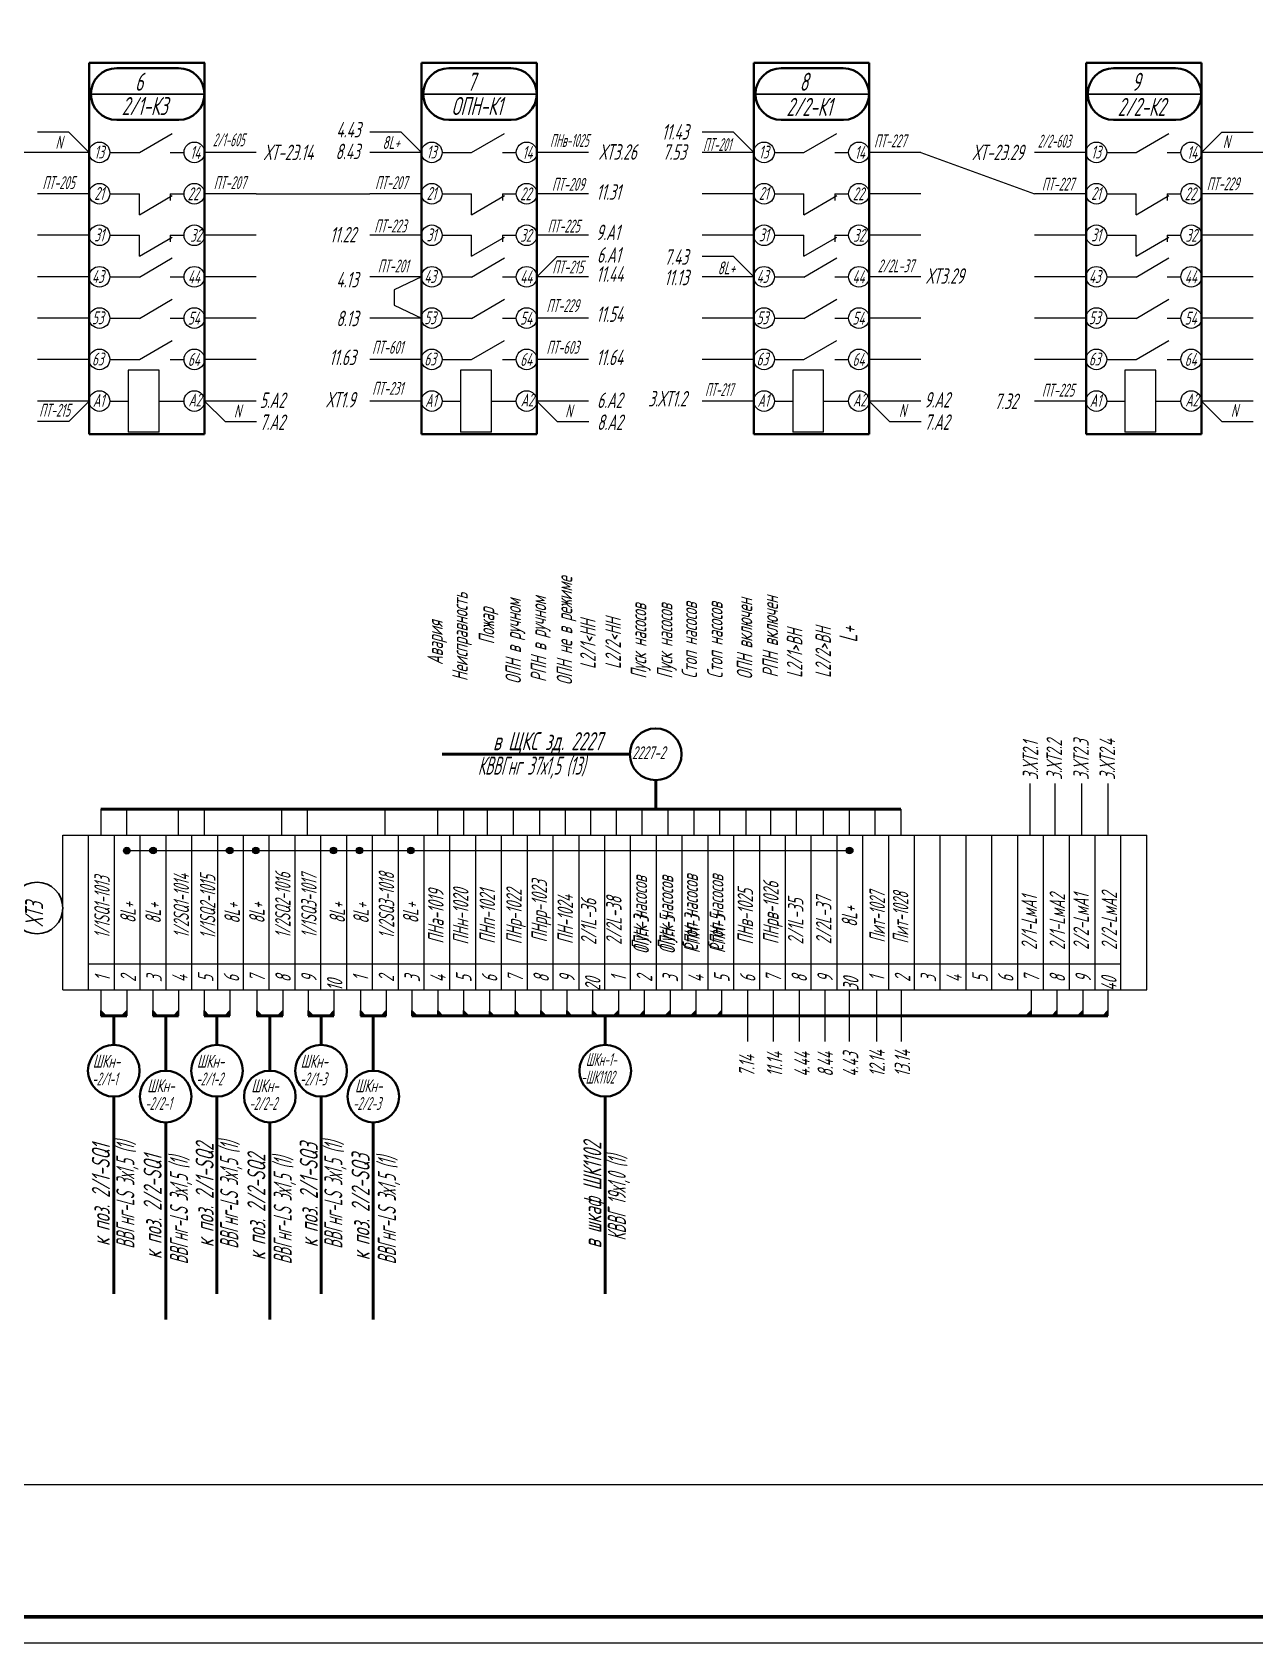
# Model space of a CAD drawing. Header units: millimetres. Extents: x 152217 to 562659, y 54507 to 219294.
# Drawn here: x 557899.3 to 558136.2, y 218700 to 219012 of the extents above; entities that cross this region are included whole.
import ezdxf
from ezdxf.enums import TextEntityAlignment as Align

# ---------------------------------------------------------------- set-up
doc = ezdxf.new("R2010")
doc.units = ezdxf.units.MM
doc.layers.get('0').update_dxf_attribs({"lineweight": 18})
doc.layers.get('Defpoints').update_dxf_attribs({"color": 139, "lineweight": 18})
doc.layers.add('текст', color=1, linetype='Continuous')
doc.layers.add('Текст.', color=51, linetype='Continuous')
for name, color, linetype, lineweight in [('Текст_КИП', 2, 'Continuous', 25), ('Толст.рамка', 7, 'Continuous', 60), ('Тонк.рамка', 10, 'Continuous', 20), ('Эл.кабель', 2, 'Continuous', 50)]:
    doc.layers.add(name, color=color, linetype=linetype, lineweight=lineweight)
doc.styles.get("Standard").update_dxf_attribs({"font": 'simplex.shx', "width": 0.6, "oblique": 15})

msp = doc.modelspace()

# ---------------------------------------------------------------- hatches: boundary and pattern name
h = msp.add_hatch(color=256)
edge = h.paths.add_edge_path()
edge.add_arc((557917.662, 218853.4355), 0.6476, 0, 360)
h = msp.add_hatch(color=256)
edge = h.paths.add_edge_path()
edge.add_arc((557922.7288, 218853.4539), 0.6476, 0, 360)
h = msp.add_hatch(color=256)
edge = h.paths.add_edge_path()
edge.add_arc((557937.585, 218853.4539), 0.6476, 0, 360)
h = msp.add_hatch(color=256)
edge = h.paths.add_edge_path()
edge.add_arc((557942.6396, 218853.4539), 0.6476, 0, 360)
h = msp.add_hatch(color=256)
edge = h.paths.add_edge_path()
edge.add_arc((557957.68, 218853.4539), 0.6476, 0, 360)
h = msp.add_hatch(color=256)
edge = h.paths.add_edge_path()
edge.add_arc((557962.724, 218853.4539), 0.6476, 0, 360)
h = msp.add_hatch(color=256)
edge = h.paths.add_edge_path()
edge.add_arc((557972.687, 218853.4539), 0.6476, 0, 360)
h = msp.add_hatch(color=256)
edge = h.paths.add_edge_path()
edge.add_arc((558057.6795, 218853.4539), 0.6476, 0, 360)
for points in [[(557912.6289, 218822.4573), (557913.6289, 218821.4573), (557912.6289, 218821.4573)], [(557917.6289, 218822.4573), (557916.6289, 218821.4573), (557917.6289, 218821.4573)], [(557922.6802, 218822.4573), (557923.6802, 218821.4573), (557922.6802, 218821.4573)], [(557927.6802, 218822.4573), (557926.6802, 218821.4573), (557927.6802, 218821.4573)], [(557932.6142, 218822.4573), (557933.6142, 218821.4573), (557932.6142, 218821.4573)], [(557937.6142, 218822.4573), (557936.6142, 218821.4573), (557937.6142, 218821.4573)], [(557942.8591, 218822.4573), (557943.8591, 218821.4573), (557942.8591, 218821.4573)], [(557947.8591, 218822.4573), (557946.8591, 218821.4573), (557947.8591, 218821.4573)], [(557952.7864, 218822.4573), (557953.7864, 218821.4573), (557952.7864, 218821.4573)], [(557957.7864, 218822.4573), (557956.7864, 218821.4573), (557957.7864, 218821.4573)], [(557962.9067, 218822.4573), (557963.9067, 218821.4573), (557962.9067, 218821.4573)], [(557967.9067, 218822.4573), (557966.9067, 218821.4573), (557967.9067, 218821.4573)], [(557972.8846, 218822.4573), (557973.8846, 218821.4573), (557972.8846, 218821.4573)], [(557977.8846, 218822.4573), (557978.8846, 218821.4573), (557977.8846, 218821.4573)], [(557982.8846, 218822.4573), (557983.8846, 218821.4573), (557982.8846, 218821.4573)], [(557987.8846, 218822.354), (557988.8846, 218821.354), (557987.8846, 218821.354)], [(557992.8846, 218822.4573), (557993.8846, 218821.4573), (557992.8846, 218821.4573)], [(557997.8846, 218822.4573), (557998.8846, 218821.4573), (557997.8846, 218821.4573)], [(558002.8846, 218822.4573), (558003.8846, 218821.4573), (558002.8846, 218821.4573)], [(558007.8846, 218822.4573), (558008.8846, 218821.4573), (558007.8846, 218821.4573)], [(558012.8846, 218822.4573), (558011.8846, 218821.4573), (558012.8846, 218821.4573)], [(558017.8846, 218822.4573), (558016.8846, 218821.4573), (558017.8846, 218821.4573)], [(558022.8846, 218822.4573), (558021.8846, 218821.4573), (558022.8846, 218821.4573)], [(558027.8846, 218822.4573), (558026.8846, 218821.4573), (558027.8846, 218821.4573)], [(558032.8846, 218822.4573), (558031.8846, 218821.4573), (558032.8846, 218821.4573)], [(558092.8361, 218822.4573), (558091.8361, 218821.4573), (558092.8361, 218821.4573)], [(558097.8361, 218822.4573), (558096.8361, 218821.4573), (558097.8361, 218821.4573)], [(558102.8361, 218822.4573), (558101.8361, 218821.4573), (558102.8361, 218821.4573)], [(558107.7164, 218822.4573), (558106.7164, 218821.4573), (558107.7164, 218821.4573)]]:
    msp.add_hatch(color=256).paths.add_polyline_path(points)

# ---------------------------------------------------------------- linework, layer by layer
at = {"lineweight": 40}
for p, q in [((557910.3549, 219006.059), (557910.3548, 218934.1392)), ((557910.3549, 219006.059), (557932.7325, 219006.059)), ((557932.7317, 219006.059), (557932.7317, 218934.1391)), ((557974.7318, 219006.059), (557974.7317, 218934.1391)), ((557974.7318, 219006.059), (557997.1094, 219006.059)), ((557997.1086, 219006.059), (557997.1086, 218934.1391)), ((558039.1087, 219006.059), (558039.1087, 218934.1391)), ((558039.1087, 219006.059), (558061.4863, 219006.059)), ((558061.4855, 219006.059), (558061.4855, 218934.1391)), ((558103.4856, 219006.059), (558103.4856, 218934.1391)), ((558103.4856, 219006.059), (558125.8632, 219006.059)), ((558125.8625, 219006.059), (558125.8625, 218934.1391)), ((557910.3549, 218934.1392), (557932.7317, 218934.1391)), ((557974.7318, 218934.1391), (557997.1087, 218934.1391)), ((558039.1087, 218934.1391), (558061.4856, 218934.1391)), ((558103.4856, 218934.1391), (558125.8625, 218934.1391))]:
    msp.add_line(p, q, dxfattribs=at)
at = {"color": 0, "linetype": 'ByBlock', "lineweight": -3}
for p, q in [((557910.6879, 219000.0159), (557932.6879, 219000.0159)), ((557975.0648, 219000.0159), (557997.0648, 219000.0159)), ((558039.4417, 219000.0159), (558061.4417, 219000.0159)), ((558103.8187, 219000.0159), (558125.8187, 219000.0159))]:
    msp.add_line(p, q, dxfattribs=at)
for p, q in [((557906.4328, 218992.6333), (557900.3549, 218992.6333)), ((557910.3796, 218988.6865), (557906.4328, 218992.6333)), ((557920.077, 218988.6908), (557926.4209, 218992.3964)), ((557970.8097, 218992.6589), (557964.7318, 218992.6589)), ((557974.7565, 218988.7121), (557970.8097, 218992.6589)), ((557984.4539, 218988.6908), (557990.7978, 218992.3964)), ((558035.1619, 218992.6588), (558029.0839, 218992.6588)), ((558039.1087, 218988.712), (558035.1619, 218992.6588)), ((558048.8308, 218988.6908), (558055.1747, 218992.3964)), ((558113.2078, 218988.6908), (558119.5517, 218992.3964)), ((557900.3549, 218988.7121), (557868.3535, 218988.7121)), ((557910.3549, 218988.7121), (557900.3549, 218988.7121)), ((557914.3549, 218988.7121), (557920.0793, 218988.7121)), ((557926.0734, 218988.7121), (557928.7304, 218988.7121)), ((557942.7304, 218988.7121), (557932.7304, 218988.7121)), ((557974.7318, 218988.7121), (557964.7318, 218988.7121)), ((557978.7318, 218988.7121), (557984.4562, 218988.7121)), ((557990.4503, 218988.7121), (557993.1073, 218988.7121)), ((558007.1073, 218988.7121), (557997.1073, 218988.7121)), ((558039.1087, 218988.7121), (558029.1087, 218988.7121)), ((558043.1087, 218988.7121), (558048.8331, 218988.7121)), ((558054.8272, 218988.7121), (558057.4842, 218988.7121)), ((558071.4842, 218988.7121), (558061.4842, 218988.7121)), ((558103.4856, 218988.712), (558093.4856, 218988.712)), ((558107.4856, 218988.712), (558113.2101, 218988.712)), ((558119.2041, 218988.712), (558121.8611, 218988.712)), ((558135.8611, 218988.712), (558125.8611, 218988.712)), ((558157.8631, 218988.712), (558125.8617, 218988.712)), ((557910.3549, 218980.704), (557900.3549, 218980.704)), ((557914.3549, 218980.704), (557920.0793, 218980.704)), ((557920.077, 218976.6431), (557920.0788, 218980.7083)), ((557920.077, 218976.6431), (557926.4209, 218980.3487)), ((557926.0734, 218980.704), (557926.0728, 218979.4203)), ((557926.0734, 218980.704), (557928.7304, 218980.704)), ((557942.7304, 218980.704), (557932.7304, 218980.704)), ((557974.7318, 218980.704), (557964.7318, 218980.704)), ((557978.7318, 218980.704), (557984.4562, 218980.704)), ((557984.4539, 218976.6431), (557984.4557, 218980.7083)), ((557984.4539, 218976.6431), (557990.7978, 218980.3487)), ((557990.4503, 218980.704), (557990.4497, 218979.4203)), ((557990.4503, 218980.704), (557993.1073, 218980.704)), ((558007.1073, 218980.704), (557997.1073, 218980.704)), ((558039.1087, 218980.704), (558029.1087, 218980.704)), ((558043.1087, 218980.704), (558048.8331, 218980.704)), ((558048.8308, 218976.6431), (558048.8326, 218980.7083)), ((558048.8308, 218976.6431), (558055.1747, 218980.3487)), ((558054.8272, 218980.704), (558054.8266, 218979.4203)), ((558054.8272, 218980.704), (558057.4842, 218980.704)), ((558071.4842, 218980.704), (558061.4842, 218980.704)), ((558103.4856, 218980.704), (558093.4856, 218980.704)), ((558107.4856, 218980.704), (558113.2101, 218980.704)), ((558113.2078, 218976.6431), (558113.2095, 218980.7082)), ((558113.2078, 218976.6431), (558119.5517, 218980.3487)), ((558119.2041, 218980.704), (558119.2035, 218979.4203)), ((558119.2041, 218980.704), (558121.8611, 218980.704)), ((558135.8611, 218980.704), (558125.8611, 218980.704)), ((557910.3549, 218972.6593), (557900.3549, 218972.6593)), ((557914.3549, 218972.6593), (557920.0793, 218972.6593)), ((557920.077, 218968.5984), (557920.0788, 218972.6636)), ((557920.077, 218968.5984), (557926.4209, 218972.304)), ((557926.0734, 218972.6593), (557926.0728, 218971.3756)), ((557926.0734, 218972.6593), (557928.7304, 218972.6593)), ((557942.7304, 218972.6593), (557932.7304, 218972.6593)), ((557974.7318, 218972.6593), (557964.7318, 218972.6593)), ((557978.7318, 218972.6593), (557984.4562, 218972.6593)), ((557984.4539, 218968.5984), (557984.4557, 218972.6636)), ((557984.4539, 218968.5984), (557990.7978, 218972.304)), ((557990.4503, 218972.6593), (557990.4497, 218971.3756)), ((557990.4503, 218972.6593), (557993.1073, 218972.6593)), ((558007.1073, 218972.6593), (557997.1073, 218972.6593)), ((558039.1087, 218972.6592), (558029.1087, 218972.6592)), ((558043.1087, 218972.6592), (558048.8331, 218972.6592)), ((558048.8308, 218968.5984), (558048.8326, 218972.6635)), ((558048.8308, 218968.5984), (558055.1747, 218972.304)), ((558054.8272, 218972.6592), (558054.8266, 218971.3756)), ((558054.8272, 218972.6592), (558057.4842, 218972.6592)), ((558071.4842, 218972.6592), (558061.4842, 218972.6592)), ((558103.4856, 218972.6592), (558093.4856, 218972.6592)), ((558107.4856, 218972.6592), (558113.2101, 218972.6592)), ((558113.2078, 218968.5983), (558113.2095, 218972.6635)), ((558113.2078, 218968.5983), (558119.5517, 218972.304)), ((558119.2041, 218972.6592), (558119.2035, 218971.3756)), ((558119.2041, 218972.6592), (558121.8611, 218972.6592)), ((558135.8611, 218972.6592), (558125.8611, 218972.6592)), ((557920.077, 218964.5635), (557926.4209, 218968.2692)), ((557984.4539, 218964.5635), (557990.7978, 218968.2691)), ((557997.1073, 218964.6135), (558001.0541, 218968.5603)), ((558001.0541, 218968.5603), (558007.132, 218968.5603)), ((558035.1619, 218968.5603), (558029.0839, 218968.5603)), ((558039.1087, 218964.6135), (558035.1619, 218968.5603)), ((558048.8308, 218964.5635), (558055.1747, 218968.2691)), ((558113.2078, 218964.5635), (558119.5517, 218968.2691)), ((557910.3549, 218964.6135), (557900.3549, 218964.6135)), ((557914.3549, 218964.6135), (557920.0793, 218964.6135)), ((557926.0734, 218964.6135), (557928.7304, 218964.6135)), ((557942.7304, 218964.6135), (557932.7304, 218964.6135)), ((557974.7318, 218964.6135), (557964.7318, 218964.6135)), ((557974.7318, 218964.6135), (557969.4552, 218962.1137)), ((557969.4552, 218962.1137), (557969.4552, 218959.1121)), ((557978.7318, 218964.6135), (557984.4562, 218964.6135)), ((557990.4503, 218964.6135), (557993.1073, 218964.6135)), ((558007.1073, 218964.6135), (557997.1073, 218964.6135)), ((558039.1087, 218964.6135), (558029.1087, 218964.6135)), ((558043.1087, 218964.6135), (558048.8331, 218964.6135)), ((558054.8272, 218964.6135), (558057.4842, 218964.6135)), ((558071.4842, 218964.6135), (558061.4842, 218964.6135)), ((558103.4856, 218964.6135), (558093.4856, 218964.6135)), ((558107.4856, 218964.6135), (558113.2101, 218964.6135)), ((558119.2041, 218964.6135), (558121.8611, 218964.6135)), ((558135.8611, 218964.6135), (558125.8611, 218964.6135)), ((557920.077, 218956.5635), (557926.4209, 218960.2692)), ((557969.4552, 218959.1121), (557974.7318, 218956.6135)), ((557984.4539, 218956.5635), (557990.7978, 218960.2691)), ((558048.8308, 218956.5635), (558055.1747, 218960.2691)), ((558113.2078, 218956.5635), (558119.5517, 218960.2691)), ((557910.3549, 218956.6135), (557900.3549, 218956.6135)), ((557914.3549, 218956.6135), (557920.0793, 218956.6135)), ((557926.0734, 218956.6135), (557928.7304, 218956.6135)), ((557942.7304, 218956.6135), (557932.7304, 218956.6135)), ((557974.7318, 218956.6135), (557964.7318, 218956.6135)), ((557978.7318, 218956.6135), (557984.4562, 218956.6135)), ((557990.4503, 218956.6135), (557993.1073, 218956.6135)), ((558007.1073, 218956.6135), (557997.1073, 218956.6135)), ((558039.1087, 218956.6135), (558029.1087, 218956.6135)), ((558043.1087, 218956.6135), (558048.8331, 218956.6135)), ((558054.8272, 218956.6135), (558057.4842, 218956.6135)), ((558071.4842, 218956.6135), (558061.4842, 218956.6135)), ((558103.4856, 218956.6135), (558093.4856, 218956.6135)), ((558107.4856, 218956.6135), (558113.2101, 218956.6135)), ((558119.2041, 218956.6135), (558121.8611, 218956.6135)), ((558135.8611, 218956.6135), (558125.8611, 218956.6135)), ((557920.077, 218948.5635), (557926.4209, 218952.2692)), ((557984.4539, 218948.5635), (557990.7978, 218952.2691)), ((558048.8308, 218948.5635), (558055.1747, 218952.2691)), ((558113.2078, 218948.5635), (558119.5517, 218952.2691)), ((557910.3549, 218948.6135), (557900.3549, 218948.6135)), ((557914.3549, 218948.6135), (557920.0793, 218948.6135)), ((557917.8982, 218946.5468), (557917.8982, 218934.5468)), ((557923.8982, 218946.5468), (557917.8982, 218946.5468)), ((557923.8982, 218934.5468), (557923.8982, 218946.5468)), ((557926.0734, 218948.6135), (557928.7304, 218948.6135)), ((557942.7304, 218948.6135), (557932.7304, 218948.6135)), ((557974.7318, 218948.6135), (557964.7318, 218948.6135)), ((557978.7318, 218948.6135), (557984.4562, 218948.6135)), ((557982.2751, 218946.5468), (557982.2751, 218934.5468)), ((557988.2751, 218946.5468), (557982.2751, 218946.5468)), ((557988.2751, 218934.5468), (557988.2751, 218946.5468)), ((557990.4503, 218948.6135), (557993.1073, 218948.6135)), ((558007.1073, 218948.6135), (557997.1073, 218948.6135)), ((558039.1087, 218948.6135), (558029.1087, 218948.6135)), ((558043.1087, 218948.6135), (558048.8331, 218948.6135)), ((558046.652, 218946.5468), (558046.652, 218934.5468)), ((558052.652, 218946.5468), (558046.652, 218946.5468)), ((558052.652, 218934.5468), (558052.652, 218946.5468)), ((558054.8272, 218948.6135), (558057.4842, 218948.6135)), ((558071.4842, 218948.6135), (558061.4842, 218948.6135)), ((558103.4856, 218948.6135), (558093.4856, 218948.6135)), ((558107.4856, 218948.6135), (558113.2101, 218948.6135)), ((558111.029, 218946.5468), (558111.029, 218934.5468)), ((558117.029, 218946.5468), (558111.029, 218946.5468)), ((558117.029, 218934.5468), (558117.029, 218946.5468)), ((558119.2041, 218948.6135), (558121.8611, 218948.6135)), ((558135.8611, 218948.6135), (558125.8611, 218948.6135)), ((557910.3549, 218940.5502), (557900.3549, 218940.5502)), ((557910.3549, 218940.5502), (557906.4081, 218936.6034)), ((557914.3549, 218940.5468), (557917.8982, 218940.5468)), ((557923.8982, 218940.5502), (557928.7304, 218940.5502)), ((557942.7304, 218940.5502), (557932.7304, 218940.5502)), ((557932.7317, 218940.5502), (557936.6785, 218936.6034)), ((557974.7318, 218940.5502), (557964.7318, 218940.5502)), ((557978.7318, 218940.5468), (557982.2751, 218940.5468)), ((557988.2751, 218940.5502), (557993.1073, 218940.5502)), ((558007.1073, 218940.5502), (557997.1073, 218940.5502)), ((557997.1086, 218940.5502), (558001.0554, 218936.6034)), ((558039.1087, 218940.5502), (558029.1087, 218940.5502)), ((558043.1087, 218940.5468), (558046.652, 218940.5468)), ((558052.652, 218940.5502), (558057.4842, 218940.5502)), ((558071.4842, 218940.5502), (558061.4842, 218940.5502)), ((558061.4868, 218940.5502), (558065.4337, 218936.6034)), ((558103.4856, 218940.5502), (558093.4856, 218940.5502)), ((558107.4856, 218940.5468), (558111.029, 218940.5468)), ((558117.029, 218940.5502), (558121.8611, 218940.5502)), ((558135.8611, 218940.5502), (558125.8611, 218940.5502)), ((558125.8638, 218940.5502), (558129.8106, 218936.6034)), ((557906.4081, 218936.6034), (557900.3301, 218936.6034)), ((557923.8982, 218934.5468), (557917.8982, 218934.5468)), ((557936.6785, 218936.6034), (557942.7565, 218936.6034)), ((557988.2751, 218934.5468), (557982.2751, 218934.5468)), ((558001.0554, 218936.6034), (558007.1334, 218936.6034)), ((558052.652, 218934.5467), (558046.652, 218934.5467)), ((558065.4337, 218936.6034), (558071.5116, 218936.6034)), ((558117.029, 218934.5467), (558111.029, 218934.5467)), ((558129.8106, 218936.6034), (558135.8885, 218936.6034)), ((557917.674, 218853.4539), (558057.6795, 218853.4539)), ((557912.6289, 218821.4573), (557912.6289, 218822.4573)), ((557912.6289, 218822.4573), (557913.6289, 218821.4573)), ((557912.6289, 218821.4573), (557913.6289, 218821.4573)), ((557917.6289, 218822.4573), (557916.6289, 218821.4573)), ((557917.6289, 218821.4573), (557916.6289, 218821.4573)), ((557917.6289, 218821.4573), (557917.6289, 218822.4573)), ((557922.6802, 218821.4573), (557922.6802, 218822.4573)), ((557922.6802, 218822.4573), (557923.6802, 218821.4573)), ((557922.6802, 218821.4573), (557923.6802, 218821.4573)), ((557927.6802, 218822.4573), (557926.6802, 218821.4573)), ((557927.6802, 218821.4573), (557926.6802, 218821.4573)), ((557927.6802, 218821.4573), (557927.6802, 218822.4573)), ((557932.6142, 218821.4573), (557932.6142, 218822.4573)), ((557932.6142, 218822.4573), (557933.6142, 218821.4573)), ((557932.6142, 218821.4573), (557933.6142, 218821.4573)), ((557937.6142, 218822.4573), (557936.6142, 218821.4573)), ((557937.6142, 218821.4573), (557936.6142, 218821.4573)), ((557937.6142, 218821.4573), (557937.6142, 218822.4573)), ((557942.8591, 218821.4573), (557942.8591, 218822.4573)), ((557942.8591, 218822.4573), (557943.8591, 218821.4573)), ((557942.8591, 218821.4573), (557943.8591, 218821.4573)), ((557947.8591, 218822.4573), (557946.8591, 218821.4573)), ((557947.8591, 218821.4573), (557946.8591, 218821.4573)), ((557947.8591, 218821.4573), (557947.8591, 218822.4573)), ((557952.7864, 218821.4573), (557952.7864, 218822.4573)), ((557952.7864, 218822.4573), (557953.7864, 218821.4573)), ((557952.7864, 218821.4573), (557953.7864, 218821.4573)), ((557957.7864, 218822.4573), (557956.7864, 218821.4573)), ((557957.7864, 218821.4573), (557956.7864, 218821.4573)), ((557957.7864, 218821.4573), (557957.7864, 218822.4573)), ((557962.9067, 218821.4573), (557962.9067, 218822.4573)), ((557962.9067, 218822.4573), (557963.9067, 218821.4573)), ((557962.9067, 218821.4573), (557963.9067, 218821.4573)), ((557967.9067, 218822.4573), (557966.9067, 218821.4573)), ((557967.9067, 218821.4573), (557966.9067, 218821.4573)), ((557967.9067, 218821.4573), (557967.9067, 218822.4573)), ((557972.8846, 218821.4573), (557972.8846, 218822.4573)), ((557972.8846, 218822.4573), (557973.8846, 218821.4573)), ((557972.8846, 218821.4573), (557973.8846, 218821.4573)), ((557977.8846, 218821.4573), (557977.8846, 218822.4573)), ((557977.8846, 218822.4573), (557978.8846, 218821.4573)), ((557977.8846, 218821.4573), (557978.8846, 218821.4573)), ((557982.8846, 218821.4573), (557982.8846, 218822.4573)), ((557982.8846, 218822.4573), (557983.8846, 218821.4573)), ((557982.8846, 218821.4573), (557983.8846, 218821.4573)), ((557987.8846, 218821.354), (557987.8846, 218822.354)), ((557987.8846, 218822.354), (557988.8846, 218821.354)), ((557987.8846, 218821.354), (557988.8846, 218821.354)), ((557992.8846, 218821.4573), (557992.8846, 218822.4573)), ((557992.8846, 218822.4573), (557993.8846, 218821.4573)), ((557992.8846, 218821.4573), (557993.8846, 218821.4573)), ((557997.8846, 218821.4573), (557997.8846, 218822.4573)), ((557997.8846, 218822.4573), (557998.8846, 218821.4573)), ((557997.8846, 218821.4573), (557998.8846, 218821.4573)), ((558002.8846, 218821.4573), (558002.8846, 218822.4573)), ((558002.8846, 218822.4573), (558003.8846, 218821.4573)), ((558002.8846, 218821.4573), (558003.8846, 218821.4573)), ((558007.8846, 218821.4573), (558007.8846, 218822.4573)), ((558007.8846, 218822.4573), (558008.8846, 218821.4573)), ((558007.8846, 218821.4573), (558008.8846, 218821.4573)), ((558012.8846, 218822.4573), (558011.8846, 218821.4573)), ((558012.8846, 218821.4573), (558011.8846, 218821.4573)), ((558012.8846, 218821.4573), (558012.8846, 218822.4573)), ((558017.8846, 218822.4573), (558016.8846, 218821.4573)), ((558017.8846, 218821.4573), (558016.8846, 218821.4573)), ((558017.8846, 218821.4573), (558017.8846, 218822.4573)), ((558022.8846, 218822.4573), (558021.8846, 218821.4573)), ((558022.8846, 218821.4573), (558021.8846, 218821.4573)), ((558022.8846, 218821.4573), (558022.8846, 218822.4573)), ((558027.8846, 218822.4573), (558026.8846, 218821.4573)), ((558027.8846, 218821.4573), (558026.8846, 218821.4573)), ((558027.8846, 218821.4573), (558027.8846, 218822.4573)), ((558032.8846, 218822.4573), (558031.8846, 218821.4573)), ((558032.8846, 218821.4573), (558031.8846, 218821.4573)), ((558032.8846, 218821.4573), (558032.8846, 218822.4573)), ((558092.8361, 218822.4573), (558091.8361, 218821.4573)), ((558092.8361, 218821.4573), (558091.8361, 218821.4573)), ((558092.8361, 218821.4573), (558092.8361, 218822.4573)), ((558097.8361, 218822.4573), (558096.8361, 218821.4573)), ((558097.8361, 218821.4573), (558096.8361, 218821.4573)), ((558097.8361, 218821.4573), (558097.8361, 218822.4573)), ((558102.8361, 218822.4573), (558101.8361, 218821.4573)), ((558102.8361, 218821.4573), (558101.8361, 218821.4573)), ((558102.8361, 218821.4573), (558102.8361, 218822.4573)), ((558107.7164, 218822.4573), (558106.7164, 218821.4573)), ((558107.7164, 218821.4573), (558106.7164, 218821.4573)), ((558107.7164, 218821.4573), (558107.7164, 218822.4573))]:
    msp.add_line(p, q)
at = {"color": 1}
for p, q in [((558125.8611, 218988.7087), (558129.808, 218992.6555)), ((558129.808, 218992.6555), (558135.8859, 218992.6555))]:
    msp.add_line(p, q, dxfattribs=at)
at = {"color": 3}
for p, q in [((558071.4842, 218988.7121), (558093.4856, 218980.704)), ((557942.7304, 218980.704), (557964.7318, 218980.704))]:
    msp.add_line(p, q, dxfattribs=at)
at = {"ltscale": 0.5}
for p, q in [((558092.6272, 218866.4573), (558092.6272, 218856.4573)), ((558097.4076, 218866.4573), (558097.4076, 218856.4573)), ((558102.5744, 218866.4573), (558102.5744, 218856.4573)), ((558107.6989, 218866.4573), (558107.6989, 218856.4573)), ((557912.6163, 218861.4573), (557912.6163, 218856.4573)), ((557917.6163, 218861.4573), (557917.6163, 218856.4573)), ((557927.6163, 218861.4573), (557927.6163, 218856.4573)), ((557932.6163, 218861.4573), (557932.6163, 218856.4573)), ((557947.6163, 218861.4573), (557947.6163, 218856.4573)), ((557952.6163, 218861.4573), (557952.6163, 218856.4573)), ((557967.6163, 218861.4573), (557967.6163, 218856.4573)), ((557977.8486, 218861.4573), (557977.8486, 218856.4573)), ((557982.8486, 218861.4573), (557982.8486, 218856.4573)), ((557987.478, 218861.4573), (557987.478, 218856.4573)), ((557992.478, 218861.4573), (557992.478, 218856.4573)), ((557997.6035, 218861.4573), (557997.6035, 218856.4573)), ((558002.6035, 218861.4573), (558002.6035, 218856.4573)), ((558007.478, 218861.4573), (558007.478, 218856.4573)), ((558012.478, 218861.4573), (558012.478, 218856.4573)), ((558017.4507, 218861.4573), (558017.4507, 218856.4573)), ((558022.4507, 218861.4573), (558022.4507, 218856.4573)), ((558027.478, 218861.4573), (558027.478, 218856.4573)), ((558032.478, 218861.4573), (558032.478, 218856.4573)), ((558037.5969, 218861.4573), (558037.5969, 218856.4573)), ((558042.346, 218861.4573), (558042.346, 218856.4573)), ((558047.346, 218861.4573), (558047.346, 218856.4573)), ((558052.5753, 218861.4573), (558052.5753, 218856.4573)), ((558057.6034, 218861.4573), (558057.6034, 218856.4573)), ((558062.5783, 218861.4573), (558062.5783, 218856.4573)), ((558067.6064, 218861.4573), (558067.6064, 218856.4573)), ((558037.8846, 218826.4573), (558037.8846, 218816.4573)), ((558042.8846, 218826.4573), (558042.8846, 218816.4573)), ((558047.8846, 218826.4573), (558047.8846, 218816.4573)), ((558052.8846, 218826.4573), (558052.8846, 218816.4573)), ((558057.6186, 218826.4573), (558057.6186, 218816.4573)), ((558062.921, 218826.4573), (558062.921, 218816.4573)), ((558067.655, 218826.4573), (558067.655, 218816.4573))]:
    msp.add_line(p, q, dxfattribs=at)
at = {"color": 2}
for p, q in [((557905.2563, 218826.4573), (557905.2563, 218856.4573)), ((557905.2563, 218856.4573), (558115.2563, 218856.4573)), ((557910.2563, 218826.4573), (557910.2563, 218856.4573)), ((557915.2563, 218826.4573), (557915.2563, 218856.4573)), ((557920.2563, 218826.4573), (557920.2563, 218856.4573)), ((557925.2563, 218826.4573), (557925.2563, 218856.4573)), ((557930.2563, 218826.4573), (557930.2563, 218856.4573)), ((557935.2563, 218826.4573), (557935.2563, 218856.4573)), ((557940.2563, 218826.4573), (557940.2563, 218856.4573)), ((557945.2563, 218826.4573), (557945.2563, 218856.4573)), ((557950.2563, 218826.4573), (557950.2563, 218856.4573)), ((557955.2563, 218826.4573), (557955.2563, 218856.4573)), ((557960.2563, 218826.4573), (557960.2563, 218856.4573)), ((557965.2563, 218826.4573), (557965.2563, 218856.4573)), ((557970.2563, 218826.4573), (557970.2563, 218856.4573)), ((557975.2563, 218826.4573), (557975.2563, 218856.4573)), ((557980.2563, 218826.4573), (557980.2563, 218856.4573)), ((557985.2563, 218826.4573), (557985.2563, 218856.4573)), ((557990.2563, 218826.4573), (557990.2563, 218856.4573)), ((557995.2563, 218826.4573), (557995.2563, 218856.4573)), ((558000.2563, 218826.4573), (558000.2563, 218856.4573)), ((558005.2563, 218826.4573), (558005.2563, 218856.4573)), ((558010.2563, 218826.4573), (558010.2563, 218856.4573)), ((558015.2563, 218826.4573), (558015.2563, 218856.4573)), ((558020.2563, 218826.4573), (558020.2563, 218856.4573)), ((558025.2563, 218826.4573), (558025.2563, 218856.4573)), ((558030.2563, 218826.4573), (558030.2563, 218856.4573)), ((558035.2563, 218826.4573), (558035.2563, 218856.4573)), ((558040.2563, 218826.4573), (558040.2563, 218856.4573)), ((558045.2563, 218826.4573), (558045.2563, 218856.4573)), ((558050.2563, 218826.4573), (558050.2563, 218856.4573)), ((558055.2563, 218826.4573), (558055.2563, 218856.4573)), ((558060.2563, 218826.4573), (558060.2563, 218856.4573)), ((558065.2563, 218826.4573), (558065.2563, 218856.4573)), ((558070.2563, 218826.4573), (558070.2563, 218856.4573)), ((558075.2563, 218826.4573), (558075.2563, 218856.4573)), ((558080.2563, 218826.4573), (558080.2563, 218856.4573)), ((558085.2563, 218826.4573), (558085.2563, 218856.4573)), ((558090.2563, 218826.4573), (558090.2563, 218856.4573)), ((558095.2563, 218826.4573), (558095.2563, 218856.4573)), ((558100.2563, 218826.4573), (558100.2563, 218856.4573)), ((558105.2563, 218826.4573), (558105.2563, 218856.4573)), ((558110.2563, 218826.4573), (558110.2563, 218856.4573)), ((558110.2563, 218826.4573), (558110.2563, 218856.4573)), ((558115.2563, 218826.4573), (558115.2563, 218856.4573)), ((557910.2563, 218831.489), (558110.2563, 218831.489)), ((557905.2563, 218826.4573), (558115.2563, 218826.4573))]:
    msp.add_line(p, q, dxfattribs=at)
at = {"color": 2, "ltscale": 0.5}
for p, q in [((557912.6289, 218826.4573), (557912.6289, 218821.4573)), ((557917.6289, 218826.4573), (557917.6289, 218821.4573)), ((557922.6802, 218826.4573), (557922.6802, 218821.4573)), ((557927.6802, 218826.4573), (557927.6802, 218821.4573)), ((557932.6142, 218826.4573), (557932.6142, 218821.4573)), ((557937.6142, 218826.4573), (557937.6142, 218821.4573)), ((557942.8591, 218826.4573), (557942.8591, 218821.4573)), ((557947.8591, 218826.4573), (557947.8591, 218821.4573)), ((557952.7864, 218826.4573), (557952.7864, 218821.4573)), ((557957.7864, 218826.4573), (557957.7864, 218821.4573)), ((557962.9067, 218826.4573), (557962.9067, 218821.4573)), ((557967.9067, 218826.4573), (557967.9067, 218821.4573)), ((557972.8846, 218826.4573), (557972.8846, 218821.4573)), ((557977.8846, 218826.4573), (557977.8846, 218821.4573)), ((557982.8846, 218826.4573), (557982.8846, 218821.4573)), ((557987.8846, 218826.4573), (557987.8846, 218821.354)), ((557992.8846, 218826.4573), (557992.8846, 218821.4573)), ((557997.8846, 218826.4573), (557997.8846, 218821.4573)), ((558002.8846, 218826.4573), (558002.8846, 218821.4573)), ((558002.8846, 218826.4573), (558002.8846, 218821.4573)), ((558007.8846, 218826.4573), (558007.8846, 218821.4573)), ((558012.8846, 218826.4573), (558012.8846, 218821.4573)), ((558017.8846, 218826.4573), (558017.8846, 218821.4573)), ((558022.8846, 218826.4573), (558022.8846, 218821.4573)), ((558027.8846, 218826.4573), (558027.8846, 218821.4573)), ((558032.8846, 218826.4573), (558032.8846, 218821.4573)), ((558092.8361, 218826.4573), (558092.8361, 218821.4573)), ((558097.8361, 218826.4573), (558097.8361, 218821.4573)), ((558102.8361, 218826.4573), (558102.8361, 218821.4573)), ((558107.7164, 218826.4573), (558107.7164, 218821.4573))]:
    msp.add_line(p, q, dxfattribs=at)
msp.add_lwpolyline([(557746.4312, 219257.7142), (558304.5563, 219257.7142), (558304.5563, 218730.6004), (557746.4312, 218730.6004)], close=True)
at = {"lineweight": 40}
for points in [[(557915.6879, 218995.0159), (557927.6879, 218995.0159, 1), (557927.6879, 219005.0159), (557915.6879, 219005.0159, 1)], [(557980.0648, 218995.0159), (557992.0648, 218995.0159, 1), (557992.0648, 219005.0159), (557980.0648, 219005.0159, 1)], [(558044.4417, 218995.0159), (558056.4417, 218995.0159, 1), (558056.4417, 219005.0159), (558044.4417, 219005.0159, 1)], [(558108.8187, 218995.0159), (558120.8187, 218995.0159, 1), (558120.8187, 219005.0159), (558108.8187, 219005.0159, 1)]]:
    msp.add_lwpolyline(points, format="xyb", close=True, dxfattribs=at)
for centre, radius in [((557912.3549, 218988.7121), 2), ((557930.7304, 218988.7121), 2), ((557976.7318, 218988.7121), 2), ((557995.1073, 218988.7121), 2), ((558041.1087, 218988.7121), 2), ((558059.4842, 218988.7121), 2), ((558105.4856, 218988.712), 2), ((558123.8611, 218988.712), 2), ((557912.3549, 218980.704), 2), ((557930.7304, 218980.704), 2), ((557976.7318, 218980.704), 2), ((557995.1073, 218980.704), 2), ((558041.1087, 218980.704), 2), ((558059.4842, 218980.704), 2), ((558105.4856, 218980.704), 2), ((558123.8611, 218980.704), 2), ((557912.3549, 218972.6593), 2), ((557930.7304, 218972.6593), 2), ((557976.7318, 218972.6593), 2), ((557995.1073, 218972.6593), 2), ((558041.1087, 218972.6592), 2), ((558059.4842, 218972.6592), 2), ((558105.4856, 218972.6592), 2), ((558123.8611, 218972.6592), 2), ((557912.3549, 218964.6135), 2), ((557930.7304, 218964.6135), 2), ((557976.7318, 218964.6135), 2), ((557995.1073, 218964.6135), 2), ((558041.1087, 218964.6135), 2), ((558059.4842, 218964.6135), 2), ((558105.4856, 218964.6135), 2), ((558123.8611, 218964.6135), 2), ((557912.3549, 218956.6135), 2), ((557930.7304, 218956.6135), 2), ((557976.7318, 218956.6135), 2), ((557995.1073, 218956.6135), 2), ((558041.1087, 218956.6135), 2), ((558059.4842, 218956.6135), 2), ((558105.4856, 218956.6135), 2), ((558123.8611, 218956.6135), 2), ((557912.3549, 218948.6135), 2), ((557930.7304, 218948.6135), 2), ((557976.7318, 218948.6135), 2), ((557995.1073, 218948.6135), 2), ((558041.1087, 218948.6135), 2), ((558059.4842, 218948.6135), 2), ((558105.4856, 218948.6135), 2), ((558123.8611, 218948.6135), 2), ((557912.3549, 218940.5502), 2), ((557930.7304, 218940.5502), 2), ((557976.7318, 218940.5502), 2), ((557995.1073, 218940.5502), 2), ((558041.1087, 218940.5502), 2), ((558059.4842, 218940.5502), 2), ((558105.4856, 218940.5502), 2), ((558123.8611, 218940.5502), 2), ((557917.662, 218853.4355), 0.6476), ((557922.7288, 218853.4539), 0.6476), ((557937.585, 218853.4539), 0.6476), ((557942.6396, 218853.4539), 0.6476), ((557957.68, 218853.4539), 0.6476), ((557962.724, 218853.4539), 0.6476), ((557972.687, 218853.4539), 0.6476), ((558057.6795, 218853.4539), 0.6476)]:
    msp.add_circle(centre, radius)
at = {"layer": 'Defpoints', "lineweight": -3, "ltscale": 0.5}
msp.add_circle((557900.2563, 218842.3241), 5, dxfattribs=at)
at = {"layer": 'Текст_КИП', "lineweight": 40}
for centre in [(557915.1289, 218810.8047), (557935.1142, 218810.8047), (557955.2864, 218810.8047), (558010.3447, 218810.8047), (557925.1802, 218805.8047), (557945.3591, 218805.8047), (557965.4067, 218805.8047)]:
    msp.add_circle(centre, 5, dxfattribs=at)
at = {"layer": 'Толст.рамка'}
msp.add_line((558546.2381, 218704.9859), (557730.2381, 218704.9769), dxfattribs=at)
at = {"layer": 'Тонк.рамка'}
msp.add_line((557710.2381, 218699.9769), (558551.2381, 218699.9769), dxfattribs=at)
at = {"layer": 'Эл.кабель'}
for p, q in [((558015.1166, 218872.159), (557978.7721, 218872.1406)), ((558020.1164, 218867.1099), (558020.1164, 218861.4573)), ((557912.6164, 218861.4573), (558067.6064, 218861.4573)), ((557912.6289, 218821.4573), (557917.6289, 218821.4573)), ((557915.1289, 218815.8047), (557915.1289, 218821.4573)), ((557922.6802, 218821.4573), (557927.6802, 218821.4573)), ((557925.1802, 218810.8047), (557925.1802, 218821.4573)), ((557932.6142, 218821.4573), (557937.6142, 218821.4573)), ((557935.1142, 218815.8047), (557935.1142, 218821.4573)), ((557942.8591, 218821.4573), (557947.8591, 218821.4573)), ((557945.3591, 218810.8047), (557945.3591, 218821.4573)), ((557952.7864, 218821.4573), (557957.7864, 218821.4573)), ((557955.2864, 218815.8047), (557955.2864, 218821.4573)), ((557962.9067, 218821.4573), (557967.9067, 218821.4573)), ((557965.4067, 218810.8047), (557965.4067, 218821.4573)), ((557972.8846, 218821.4573), (558107.7164, 218821.4573)), ((558010.3447, 218815.8047), (558010.3447, 218821.4573)), ((557915.1289, 218805.8047), (557915.1289, 218767.5848)), ((557935.1142, 218805.8047), (557935.1142, 218767.5848)), ((557955.2864, 218805.8047), (557955.2864, 218767.5848)), ((558010.3447, 218805.8047), (558010.3447, 218767.5848)), ((557925.1802, 218800.8047), (557925.1802, 218762.5848)), ((557945.3591, 218800.8047), (557945.3591, 218762.5848)), ((557965.4067, 218800.8047), (557965.4067, 218762.5848))]:
    msp.add_line(p, q, dxfattribs=at)
at = {"layer": 'Эл.кабель', "lineweight": 40}
msp.add_circle((558020.1164, 218872.1099), 5, dxfattribs=at)

# ---------------------------------------------------------------- texts
at = {"color": 2, "oblique": 15, "width": 0.6}
for s, height, p in [('6', 3.5, (557919.2332, 219000.6444)), ('7', 3.5, (557983.6101, 219000.6443)), ('8', 3.5, (558047.987, 219000.6443)), ('9', 3.5, (558112.3639, 219000.6443)), ('4.43', 3, (557958.233, 218991.6214)), ('11.43', 3, (558021.2898, 218991.1883)), ('8.43', 3, (557958.0699, 218987.3967)), ('ХТ3.26', 3, (558009.1342, 218987.3009)), ('7.53', 3, (558021.4363, 218987.2821)), ('11.31', 3, (558008.6091, 218979.5431)), ('11.22', 3, (557957.0153, 218971.277)), ('9.А1', 3, (558008.5461, 218971.7146)), ('6.А1', 3, (558008.7446, 218967.3481)), ('7.43', 3, (558021.7837, 218966.9593)), ('4.13', 3, (557958.233, 218962.5652)), ('11.44', 3, (558008.6018, 218963.6397)), ('11.13', 3, (558021.7837, 218962.9761)), ('ХТ3.29', 3, (558072.4753, 218963.2633)), ('11.54', 3, (558008.6018, 218955.8723)), ('8.13', 3, (557958.233, 218955.0401)), ('11.63', 3, (557956.8563, 218947.5063)), ('11.64', 3, (558008.6018, 218947.5063)), ('5.А2', 3, (557943.3936, 218939.2018)), ('6.А2', 3, (558008.7446, 218939.2018)), ('9.А2', 3, (558072.1487, 218939.2841)), ('7.32', 3, (558085.7253, 218938.9994)), ('7.А2', 3, (557943.3936, 218934.9395)), ('8.А2', 3, (558008.7446, 218934.9395)), ('7.А2', 3, (558072.1487, 218934.9614))]:
    msp.add_text(s, height=height, dxfattribs=at).set_placement(p)
at = {"oblique": 15}
for s, width, p in [('N', 0.6, (557903.8175, 218989.4284)), ('ПТ-201', 0.5, (558029.3051, 218988.9821)), ('ПТ-227', 0.55, (558062.4142, 218989.7015)), ('N', 0.6, (558129.9794, 218989.5286)), ('ПТ-205', 0.55, (557901.3, 218981.6126)), ('ПТ-207', 0.55, (557934.48, 218981.6126)), ('ПТ-207', 0.55, (557965.7498, 218981.6126)), ('ПТ-209', 0.55, (558000.0155, 218981.2736)), ('ПТ-227', 0.55, (558094.9147, 218981.3183)), ('ПТ-229', 0.55, (558126.862, 218981.3895)), ('ПТ-223', 0.55, (557965.5793, 218973.2119)), ('ПТ-225', 0.55, (557999.1562, 218973.1913)), ('ПТ-201', 0.55, (557966.2651, 218965.4506)), ('ПТ-215', 0.55, (558000.0811, 218965.2601)), ('ПТ-229', 0.55, (557998.9457, 218957.7837)), ('ПТ-601', 0.55, (557965.1732, 218949.7077)), ('ПТ-603', 0.55, (557998.9457, 218949.7077)), ('ПТ-231', 0.55, (557965.1876, 218941.7572)), ('ПТ-217', 0.5, (558029.6754, 218941.5037)), ('ПТ-225', 0.55, (558094.9255, 218941.4062)), ('ПТ-215', 0.55, (557900.6638, 218937.5186)), ('N', 0.6, (557938.4025, 218937.379)), ('N', 0.6, (558002.5747, 218937.379)), ('N', 0.6, (558067.2402, 218937.457)), ('N', 0.6, (558131.5379, 218937.457))]:
    msp.add_text(s, height=2.5, dxfattribs=dict(at, width=width)).set_placement(p)
at = {"oblique": 15, "width": 0.6}
for s, p in [('13', (557911.3436, 218987.526)), ('14', (557929.9167, 218987.4484)), ('13', (557975.7205, 218987.526)), ('14', (557994.2936, 218987.4484)), ('13', (558040.0974, 218987.526)), ('14', (558058.6705, 218987.4484)), ('13', (558104.4744, 218987.526)), ('14', (558123.0474, 218987.4484)), ('21', (557911.3436, 218979.5179)), ('22', (557929.4386, 218979.4403)), ('21', (557975.7205, 218979.5179)), ('22', (557993.8481, 218979.4403)), ('21', (558040.0974, 218979.5179)), ('22', (558058.2963, 218979.4403)), ('21', (558104.4744, 218979.5179)), ('22', (558122.5788, 218979.4403)), ('31', (557911.3436, 218971.4732)), ('32', (557929.9167, 218971.3956)), ('31', (557975.7205, 218971.4732)), ('32', (557993.8481, 218971.3956)), ('31', (558040.0974, 218971.4732)), ('32', (558058.3801, 218971.3956)), ('31', (558104.4744, 218971.4732)), ('32', (558122.755, 218971.3955)), ('43', (557910.8999, 218963.4274)), ('44', (557929.4729, 218963.3498)), ('43', (557975.2768, 218963.4274)), ('44', (557993.8498, 218963.3498)), ('43', (558039.6537, 218963.4274)), ('44', (558058.2267, 218963.3498)), ('43', (558104.0306, 218963.4274)), ('44', (558122.6037, 218963.3498)), ('53', (557910.8999, 218955.4274)), ('54', (557929.4729, 218955.3498)), ('53', (557975.2768, 218955.4274)), ('54', (557993.8498, 218955.3498)), ('53', (558039.6537, 218955.4274)), ('54', (558058.2267, 218955.3498)), ('53', (558104.0306, 218955.4274)), ('54', (558122.6037, 218955.3498)), ('63', (557910.8999, 218947.4274)), ('64', (557929.4729, 218947.3498)), ('63', (557975.2768, 218947.4274)), ('64', (557993.8498, 218947.3498)), ('63', (558039.6537, 218947.4274)), ('64', (558058.2267, 218947.3498)), ('63', (558104.0306, 218947.4274)), ('64', (558122.6037, 218947.3498)), ('А1', (557911.0714, 218939.4149)), ('А2', (557929.5908, 218939.5004)), ('А1', (557975.4483, 218939.4149)), ('А2', (557993.9677, 218939.5003)), ('А1', (558039.8252, 218939.4149)), ('А2', (558058.3446, 218939.5003)), ('А1', (558104.2021, 218939.4149)), ('А2', (558122.7216, 218939.5003))]:
    msp.add_text(s, height=2.5, rotation=0.000007, dxfattribs=at).set_placement(p)
at = {"color": 2, "oblique": 15, "width": 0.6}
for s, p in [('13.14', (558069.4051, 218809.6311)), ('7.14', (558039.2604, 218809.6311)), ('11.14', (558044.6389, 218809.6311)), ('4.44', (558049.954, 218809.6311)), ('8.44', (558054.4607, 218809.6311)), ('4.43', (558059.3687, 218809.6311)), ('12.14', (558064.4972, 218809.6311))]:
    msp.add_text(s, height=3, rotation=90, dxfattribs=at).set_placement(p)
at = {"layer": 'Defpoints', "oblique": 15, "width": 0.6}
for s, p in [('ОПН не в режиме', (558003.9354, 218885.4974)), ('Неисправность', (557983.6929, 218886.2892)), ('ОПН в ручном', (557994.0159, 218885.7323)), ('РПН в ручном', (557998.9169, 218886.1009)), ('ОПН включен', (558038.8291, 218886.6129)), ('РПН включен', (558043.8076, 218886.9814)), ('Пожар', (557988.8457, 218893.4144)), ('Пуск насосов', (558018.3026, 218886.7541)), ('Пуск насосов', (558023.3666, 218886.7541)), ('Стоп насосов', (558028.1428, 218886.7541)), ('Стоп насосов', (558033.0917, 218886.7541)), ('Авария', (557978.8763, 218889.4062)), ('L2/1<НН', (558008.4732, 218888.6385)), ('L2/2<НН', (558013.3676, 218888.6385)), ('L2/1>ВН', (558048.5136, 218886.9316)), ('L2/2>ВН', (558054.0594, 218886.9316)), ('Пуск насосов', (558018.4525, 218833.9884)), ('Пуск насосов', (558023.5165, 218833.9884)), ('Стоп насосов', (558028.2927, 218833.9884)), ('Стоп насосов', (558033.2416, 218833.9884))]:
    msp.add_text(s, height=3, rotation=90, dxfattribs=at).set_placement(p)
msp.add_text('L+', height=3.5, rotation=90, dxfattribs=at).set_placement((558059.1769, 218895.2907), align=Align.CENTER)
at = {"layer": 'текст', "oblique": 15, "width": 0.6}
for p in [(557967.1733, 218989.3776), (558032.1225, 218965.0849)]:
    msp.add_text('8L+', height=2.5, dxfattribs=at).set_placement(p)
at = {"layer": 'текст', "oblique": 15}
for s, height, width, p in [('1/1SQ2-1015', 3, 0.55, (557934.7994, 218842.5268)), ('1/2SQ2-1016', 3, 0.55, (557949.374, 218842.8428)), ('1/1SQ3-1017', 3, 0.55, (557954.4277, 218842.7351)), ('1/2SQ3-1018', 3, 0.55, (557969.4559, 218842.7665)), ('1/1SQ1-1013', 3, 0.55, (557914.3383, 218842.4513)), ('1/2SQ1-1014', 3, 0.55, (557929.6985, 218842.7264)), ('ХТ3', 3.5, 0.6, (557901.4549, 218841.0891)), ('8L+', 3, 0.6, (557919.3712, 218841.4)), ('8L+', 3, 0.6, (557924.2522, 218841.2932)), ('8L+', 3, 0.6, (557939.5491, 218841.2932)), ('8L+', 3, 0.6, (557944.3477, 218841.3474)), ('8L+', 3, 0.6, (557959.9226, 218841.3713)), ('8L+', 3, 0.6, (557964.5279, 218841.2932)), ('8L+', 3, 0.6, (557974.1416, 218841.3591)), ('8L+', 3, 0.6, (558059.1573, 218840.6406)), ('1', 3, 0.6, (557914.4296, 218828.6328)), ('2', 3, 0.6, (557919.4296, 218828.6328)), ('3', 3, 0.6, (557924.4296, 218828.6328)), ('4', 3, 0.6, (557929.4296, 218828.6328)), ('5', 3, 0.6, (557934.4296, 218828.6328)), ('6', 3, 0.6, (557939.4296, 218828.6328)), ('7', 3, 0.6, (557944.4296, 218828.6328)), ('8', 3, 0.6, (557949.4296, 218828.6328)), ('9', 3, 0.6, (557954.4296, 218828.6328)), ('1', 3, 0.6, (557964.4296, 218828.6328)), ('2', 3, 0.6, (557969.4296, 218828.6328)), ('3', 3, 0.6, (557974.4296, 218828.6328)), ('4', 3, 0.6, (557979.4296, 218828.6328)), ('5', 3, 0.6, (557984.4296, 218828.6328)), ('6', 3, 0.6, (557989.4296, 218828.6328)), ('7', 3, 0.6, (557994.4296, 218828.6328)), ('8', 3, 0.6, (557999.4296, 218828.6328)), ('9', 3, 0.6, (558004.4296, 218828.6328)), ('1', 3, 0.6, (558014.4296, 218828.6328)), ('2', 3, 0.6, (558019.4296, 218828.6328)), ('3', 3, 0.6, (558024.4296, 218828.6328)), ('4', 3, 0.6, (558029.4296, 218828.6328)), ('5', 3, 0.6, (558034.4296, 218828.6328)), ('6', 3, 0.6, (558039.4296, 218828.6328)), ('7', 3, 0.6, (558044.4296, 218828.6328)), ('8', 3, 0.6, (558049.4296, 218828.6328)), ('9', 3, 0.6, (558054.4296, 218828.6328)), ('1', 3, 0.6, (558064.4296, 218828.6328)), ('2', 3, 0.6, (558069.4296, 218828.6328)), ('3', 3, 0.6, (558074.4296, 218828.6328)), ('4', 3, 0.6, (558079.4296, 218828.6328)), ('5', 3, 0.6, (558084.4296, 218828.6328)), ('6', 3, 0.6, (558089.4296, 218828.6328)), ('7', 3, 0.6, (558094.4296, 218828.6328)), ('8', 3, 0.6, (558099.4296, 218828.6328)), ('9', 3, 0.6, (558104.4296, 218828.6328))]:
    msp.add_text(s, height=height, rotation=90, dxfattribs=dict(at, width=width)).set_placement(p, align=Align.CENTER)
at = {"layer": 'текст', "oblique": 15, "width": 0.6}
for s, p in [('10', (557959.4136, 218826.259)), ('20', (558009.4136, 218826.259)), ('30', (558059.4136, 218826.259)), ('40', (558109.4136, 218826.259))]:
    msp.add_text(s, height=3, rotation=90, dxfattribs=at).set_placement(p)
at = {"layer": 'Текст.', "oblique": 15, "width": 0.6}
for s, p in [('ХТ-2Э.14', (557944.183, 218987.2149)), ('ХТ-2Э.29', (558081.4773, 218987.215)), ('3.ХТ1.2', (558018.6496, 218939.4993))]:
    msp.add_text(s, height=3, dxfattribs=at).set_placement(p)
for s, p in [('3.ХТ2.1', (558094.218, 218867.1387)), ('3.ХТ2.2', (558098.8273, 218867.1387)), ('3.ХТ2.3', (558104.0075, 218867.1387)), ('3.ХТ2.4', (558109.0995, 218867.1387))]:
    msp.add_text(s, height=3, rotation=90, dxfattribs=at).set_placement(p)
at = {"layer": 'Текст_КИП', "linetype": 'ByBlock', "lineweight": -3, "oblique": 15, "width": 0.6}
for s, p in [('2/1-К3', (557921.1002, 218995.9459)), ('ОПН-К1', (557985.4771, 218995.9459)), ('2/2-К1', (558049.854, 218995.7879)), ('2/2-К2', (558114.231, 218995.7879))]:
    msp.add_text(s, height=3.5, dxfattribs=at).set_placement(p, align=Align.CENTER)
at = {"layer": 'Текст_КИП', "oblique": 15}
for s, height, width, p in [('2/1-605', 2.5, 0.5, (557934.3035, 218989.8962)), ('2/2-603', 2.5, 0.5, (558094.135, 218989.6542)), ('ХТ1.9', 3, 0.6, (557956.2254, 218939.2954)), ('2227-2', 2.5, 0.6, (558015.5238, 218871.1645)), ('ШКн-', 2.5, 0.6, (557911.0703, 218811.3929)), ('ШКн-', 2.5, 0.6, (557931.2384, 218811.3929)), ('ШКн-', 2.5, 0.6, (557951.3338, 218811.3929)), ('ШКн-1-', 2.5, 0.5, (558006.596, 218811.7239)), ('-2/1-1', 2.5, 0.5, (557910.9125, 218807.9657)), ('ШКн-', 2.5, 0.6, (557921.6087, 218806.6494)), ('-2/1-2', 2.5, 0.5, (557931.0806, 218807.9657)), ('ШКн-', 2.5, 0.6, (557941.7768, 218806.6494)), ('-2/1-3', 2.5, 0.5, (557951.176, 218807.9657)), ('ШКн-', 2.5, 0.6, (557961.8722, 218806.6494)), ('-ШК1102', 2.5, 0.5, (558005.6289, 218808.3055)), ('-2/2-1', 2.5, 0.5, (557921.1783, 218803.2088)), ('-2/2-2', 2.5, 0.5, (557941.3464, 218803.2088)), ('-2/2-3', 2.5, 0.5, (557961.4418, 218803.2088))]:
    msp.add_text(s, height=height, dxfattribs=dict(at, width=width)).set_placement(p)
for s, height, width, p in [('ПНв-1025', 2.5, 0.5, (558003.3776, 218989.7732)), ('2/2L-37', 2.5, 0.55, (558066.6157, 218965.4805)), ('в ЩКС зд. 2227', 3.5, 0.6, (557999.169, 218872.9031)), ('КВВГнг 37х1,5 (13)', 3.5, 0.5, (557996.0155, 218868.1548))]:
    msp.add_text(s, height=height, dxfattribs=dict(at, width=width)).set_placement(p, align=Align.CENTER)
for s, height, width, p in [('ПНа-1019', 3, 0.6, (557979.0262, 218840.6406)), ('ПНн-1020', 3, 0.6, (557983.8427, 218840.6406)), ('ПНп-1021', 3, 0.6, (557988.9956, 218840.6406)), ('ПНр-1022', 3, 0.6, (557994.1658, 218840.6406)), ('ПНрр-1023', 3, 0.6, (557999.0667, 218841.6781)), ('ПНв-1025', 3, 0.6, (558038.9789, 218840.6406)), ('ПНрв-1026', 3, 0.6, (558043.9278, 218841.365)), ('ПН-1024', 3, 0.6, (558004.0853, 218840.0924)), ('2/1L-36', 3, 0.6, (558008.6231, 218839.621)), ('2/2L-38', 3, 0.6, (558013.5175, 218839.8353)), ('2/1L-35', 3, 0.6, (558048.7273, 218839.7066)), ('2/2L-37', 3, 0.6, (558054.163, 218839.8764)), ('Пит-1027', 3, 0.55, (558064.5326, 218840.5573)), ('Пит-1028', 3, 0.55, (558069.06, 218840.4086)), ('к поз. 2/1-SQ1', 3.5, 0.6, (557914.3664, 218786.6947)), ('ВВГнг-LS 3х1,5 (1)', 3.5, 0.5, (557919.1147, 218786.6947)), ('к поз. 2/1-SQ2', 3.5, 0.6, (557934.4749, 218786.6947)), ('ВВГнг-LS 3х1,5 (1)', 3.5, 0.5, (557939.2232, 218786.6947)), ('к поз. 2/1-SQ3', 3.5, 0.6, (557954.6567, 218786.6947)), ('ВВГнг-LS 3х1,5 (1)', 3.5, 0.5, (557959.405, 218786.6947)), ('в шкаф ШК1102', 3.5, 0.6, (558009.5822, 218786.6947)), ('к поз. 2/2-SQ1', 3.5, 0.6, (557924.3945, 218784.3801)), ('ВВГнг-LS 3х1,5 (1)', 3.5, 0.5, (557929.4917, 218783.6911)), ('к поз. 2/2-SQ2', 3.5, 0.6, (557944.503, 218784.3801)), ('ВВГнг-LS 3х1,5 (1)', 3.5, 0.5, (557949.6002, 218783.6911)), ('к поз. 2/2-SQ3', 3.5, 0.6, (557964.6848, 218784.3801)), ('ВВГнг-LS 3х1,5 (1)', 3.5, 0.5, (557969.782, 218783.6911)), ('КВВГ 19х1,0 (1) ', 3.5, 0.5, (558014.3304, 218786.6947))]:
    msp.add_text(s, height=height, rotation=90, dxfattribs=dict(at, width=width)).set_placement(p, align=Align.CENTER)
at = {"layer": 'Текст_КИП', "oblique": 15, "width": 0.6}
for s, p in [('2/1-LмА1', (558093.9748, 218834.2291)), ('2/1-LмА2', (558099.4184, 218834.2291)), ('2/2-LмА1', (558104.0374, 218834.2291)), ('2/2-LмА2', (558109.481, 218834.2291)), ('ОПН-3', (558018.7962, 218833.4268)), ('ОПН-5', (558023.8603, 218833.4268)), ('РПН-3', (558028.6492, 218833.5792)), ('РПН-5', (558033.5981, 218833.5792))]:
    msp.add_text(s, height=3, rotation=90, dxfattribs=at).set_placement(p)

doc.saveas('drawing.dxf')
